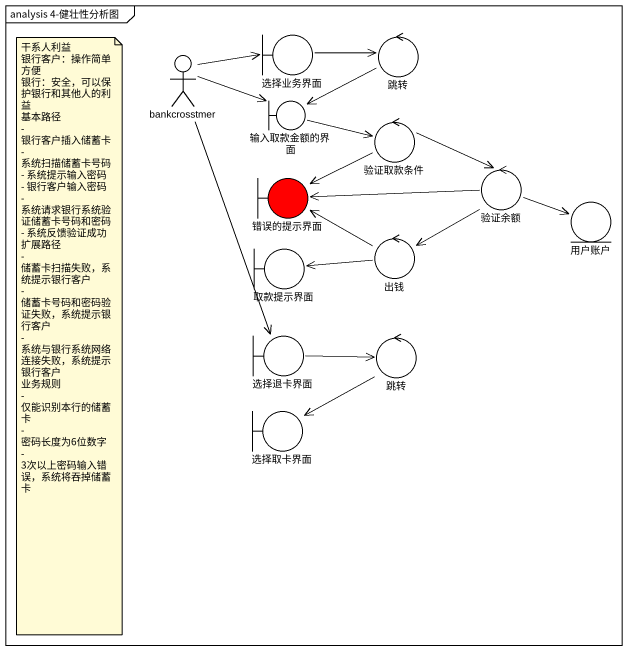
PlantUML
@startuml
mainframe analysis 4-健壮性分析图
actor bankcrosstmer
boundary 选择业务界面
control 跳转
boundary 输入取款金额的界面
control 验证取款条件
boundary 错误的提示界面 #FF0000
control 验证余额
entity 用户账户
boundary 取款提示界面
control 出钱
boundary 选择退卡界面
control "跳转" as 跳转_2
boundary 选择取卡界面
bankcrosstmer -right-> 选择业务界面
bankcrosstmer -right-> 输入取款金额的界面
bankcrosstmer --> 选择退卡界面
选择业务界面 -right-> 跳转
跳转 -left-> 输入取款金额的界面
输入取款金额的界面 -right-> 验证取款条件
验证取款条件 -left-> 错误的提示界面
验证取款条件 -right-> 验证余额
验证余额 -left-> 错误的提示界面
验证余额 -right-> 用户账户
验证余额 --> 出钱
出钱 -left-> 错误的提示界面
出钱 -left-> 取款提示界面
选择退卡界面 -right-> 跳转_2
跳转_2 --> 选择取卡界面
note as N1
  干系人利益
  银行客户：操作简单方便
  银行：安全，可以保护银行和其他人的利益
  基本路径
  - 银行客户插入储蓄卡
  - 系统扫描储蓄卡号码
  - 系统提示输入密码
  - 银行客户输入密码
  - 系统请求银行系统验证储蓄卡号码和密码
  - 系统反馈验证成功
  扩展路径
  - 储蓄卡扫描失败，系统提示银行客户
  - 储蓄卡号码和密码验证失败，系统提示银行客户
  - 系统与银行系统网络连接失败，系统提示银行客户
  业务规则
  - 仅能识别本行的储蓄卡
  - 密码长度为6位数字
  - 3次以上密码输入错误，系统将吞掉储蓄卡
end note
@enduml
